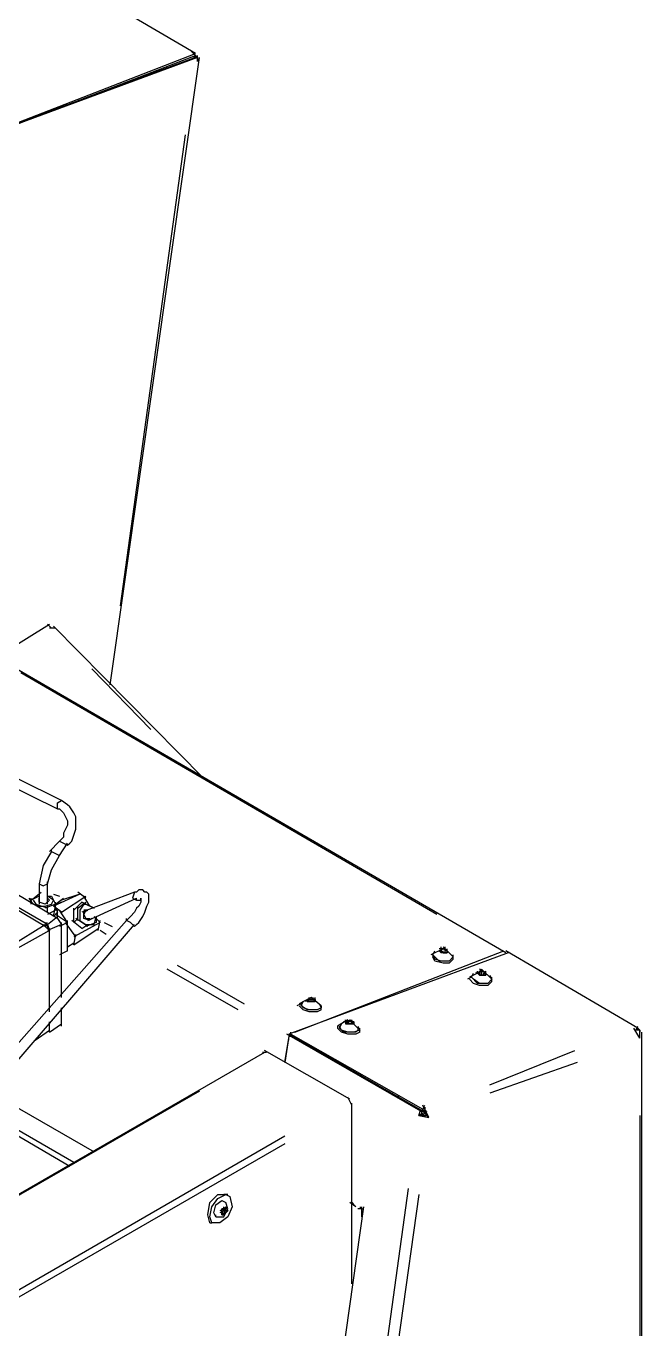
# Model space of a CAD drawing. Header units: inches. Extents: x 144 to 9879, y -166 to 6992.
# Drawn here: x 9481 to 9845, y 2702 to 3471 of the extents above; entities that cross this region are included whole.
import ezdxf

# ---------------------------------------------------------------- set-up
doc = ezdxf.new("R2010")
doc.units = ezdxf.units.IN
doc.header["$MEASUREMENT"] = 0

msp = doc.modelspace()

# ---------------------------------------------------------------- linework, layer by layer
at = {"color": 7}
for points in [[(9581.1, 3454.59), (9425.39, 3545.62)], [(9581.1, 3452.2), (9470.91, 3411.47)], [(9472.1, 3411.47), (9581.1, 3453.39)], [(9582.3, 3452.2), (9472.1, 3411.47)], [(9473.3, 3412.67), (9581.1, 3454.59)], [(9530.79, 3082.09), (9583.5, 3452.2)], [(9581.1, 3453.39), (9578.7, 3455.79)], [(9579.9, 3454.59), (9582.3, 3452.2)], [(9582.3, 3452.2), (9579.9, 3452.2)], [(9581.1, 3452.2), (9581.1, 3453.39)], [(9581.1, 3453.39), (9581.1, 3452.2)], [(9582.3, 3452.2), (9582.3, 3453.39)], [(9582.3, 3449.8), (9582.3, 3453.39)], [(9582.3, 3452.2), (9582.3, 3449.8)], [(9500.85, 3422.25), (9500.85, 3423.45)], [(9536.78, 3128.8), (9575.11, 3406.68)], [(9466.11, 3100.05), (9494.86, 3118.02)], [(9496.06, 3115.62), (9493.66, 3118.02)], [(9498.45, 3115.62), (9494.86, 3115.62)], [(9585.89, 3026.99), (9497.26, 3116.82)], [(9764.36, 2923.98), (9439.76, 3112.03)], [(9502.05, 3013.81), (9347.54, 3090.47)], [(9554.75, 3055.74), (9520.01, 3091.67)], [(9343.94, 3085.68), (9499.65, 3009.02)], [(9723.63, 2946.74), (9478.09, 3089.27)], [(9499.65, 3009.02), (9499.65, 3012.62), (9502.05, 3013.81)], [(9505.64, 2987.46), (9506.84, 2988.66), (9508.04, 2989.86), (9509.23, 2993.45), (9510.43, 2997.05), (9510.43, 3004.23), (9509.23, 3006.63), (9506.84, 3010.22), (9505.64, 3011.42), (9502.05, 3013.81)], [(9499.65, 3009.02), (9499.65, 3010.22)], [(9499.65, 3009.02), (9500.85, 3009.02), (9502.05, 3007.83), (9503.24, 3006.63), (9504.44, 3004.23), (9505.64, 3001.84), (9505.64, 2999.44), (9504.44, 2997.05), (9503.24, 2994.65), (9503.24, 2992.25), (9500.85, 2989.86)], [(9500.85, 2989.86), (9494.86, 2983.87)], [(9500.85, 2989.86), (9503.24, 2988.66), (9505.64, 2987.46)], [(9496.06, 2983.87), (9491.27, 2975.49), (9488.87, 2964.71)], [(9496.06, 2983.87), (9496.06, 2985.07)], [(9496.06, 2983.87), (9498.45, 2982.67), (9500.85, 2981.47)], [(9500.85, 2981.47), (9505.64, 2988.66)], [(9499.65, 2944.34), (9446.95, 2975.49)], [(9493.66, 2964.71), (9496.06, 2973.09), (9500.85, 2981.47)], [(9493.66, 2940.75), (9439.76, 2971.89)], [(9493.66, 2940.75), (9439.76, 2971.89)], [(9492.47, 2939.55), (9439.76, 2970.69)], [(9492.47, 2939.55), (9439.76, 2970.69)], [(9484.08, 2955.12), (9490.07, 2959.91)], [(9488.87, 2964.71), (9491.27, 2963.51), (9493.66, 2964.71)], [(9488.87, 2964.71), (9488.87, 2953.93)], [(9493.66, 2953.93), (9493.66, 2965.9)], [(9516.42, 2956.32), (9511.63, 2959.91)], [(9545.17, 2959.91), (9514.02, 2947.94)], [(9545.17, 2959.91), (9543.97, 2956.32), (9546.36, 2955.12)], [(9545.17, 2939.55), (9546.36, 2940.75), (9547.56, 2941.95), (9549.96, 2945.54), (9551.16, 2947.94), (9552.35, 2951.53), (9553.55, 2953.93), (9553.55, 2958.72), (9552.35, 2959.91), (9551.16, 2959.91), (9549.96, 2961.11), (9547.56, 2961.11), (9546.36, 2959.91), (9545.17, 2959.91)], [(9485.28, 2952.73), (9482.88, 2956.32)], [(9488.87, 2957.52), (9484.08, 2955.12)], [(9484.08, 2952.73), (9484.08, 2956.32)], [(9485.28, 2955.12), (9487.67, 2951.53), (9492.47, 2951.53), (9496.06, 2952.73), (9497.26, 2955.12), (9493.66, 2957.52)], [(9493.66, 2950.33), (9486.48, 2952.73)], [(9494.86, 2955.12), (9492.47, 2952.73), (9488.87, 2953.93), (9488.87, 2956.32)], [(9488.87, 2955.12), (9488.87, 2953.93)], [(9488.87, 2953.93), (9488.87, 2952.73)], [(9498.45, 2952.73), (9492.47, 2950.33)], [(9493.66, 2957.52), (9496.06, 2957.52)], [(9493.66, 2952.73), (9493.66, 2956.32)], [(9493.66, 2956.32), (9494.86, 2955.12)], [(9493.66, 2947.94), (9493.66, 2951.53)], [(9496.06, 2957.52), (9498.45, 2952.73)], [(9497.26, 2958.72), (9500.85, 2957.52)], [(9512.83, 2958.72), (9497.26, 2951.53)], [(9502.05, 2947.94), (9497.26, 2951.53)], [(9497.26, 2945.54), (9498.45, 2951.53)], [(9498.45, 2952.73), (9503.24, 2956.32)], [(9498.45, 2949.13), (9498.45, 2953.93)], [(9502.05, 2953.93), (9499.65, 2952.73), (9502.05, 2953.93)], [(9512.83, 2958.72), (9502.05, 2955.12)], [(9502.05, 2947.94), (9516.42, 2957.52)], [(9509.23, 2949.13), (9514.02, 2953.93)], [(9509.23, 2949.13), (9511.63, 2951.53)], [(9511.63, 2950.33), (9516.42, 2953.93)], [(9511.63, 2943.15), (9511.63, 2951.53)], [(9515.22, 2952.73), (9512.83, 2949.13), (9512.83, 2943.15), (9516.42, 2940.75), (9521.21, 2940.75), (9522.41, 2945.54)], [(9521.21, 2950.33), (9514.02, 2953.93)], [(9514.02, 2952.73), (9516.42, 2952.73)], [(9518.82, 2951.53), (9515.22, 2957.52)], [(9516.42, 2952.73), (9521.21, 2950.33)], [(9517.62, 2943.15), (9546.36, 2956.32)], [(9546.36, 2955.12), (9548.76, 2955.12), (9548.76, 2956.32), (9548.76, 2953.93), (9547.56, 2951.53), (9546.36, 2950.33), (9545.17, 2947.94), (9542.77, 2945.54), (9540.38, 2943.15)], [(9546.36, 2955.12), (9546.36, 2956.32)], [(9498.45, 2949.13), (9493.66, 2946.74)], [(9493.66, 2940.75), (9499.65, 2945.54)], [(9499.65, 2947.94), (9497.26, 2945.54)], [(9498.45, 2950.33), (9499.65, 2947.94)], [(9505.64, 2941.95), (9498.45, 2946.74)], [(9499.65, 2944.34), (9499.65, 2949.13)], [(9499.65, 2944.34), (9502.05, 2940.75)], [(9505.64, 2941.95), (9500.85, 2949.13)], [(9509.23, 2941.95), (9509.23, 2950.33)], [(9509.23, 2941.95), (9511.63, 2944.34)], [(9517.62, 2939.55), (9510.43, 2944.34)], [(9516.42, 2949.13), (9515.22, 2946.74), (9516.42, 2944.34), (9518.82, 2944.34)], [(9517.62, 2949.13), (9515.22, 2949.13)], [(9518.82, 2943.15), (9515.22, 2944.34), (9515.22, 2947.94), (9517.62, 2949.13)], [(9520.01, 2944.34), (9517.62, 2943.15)], [(9524.8, 2941.95), (9521.21, 2945.54)], [(9522.41, 2945.54), (9522.41, 2941.95)], [(9540.38, 2943.15), (9540.38, 2944.34)], [(9451.74, 2915.6), (9492.47, 2940.75)], [(9494.86, 2937.16), (9451.74, 2913.2)], [(9540.38, 2943.15), (9457.73, 2849.72)], [(9463.72, 2846.13), (9545.17, 2940.75)], [(9494.86, 2937.16), (9491.27, 2940.75)], [(9492.47, 2939.55), (9493.66, 2941.95)], [(9494.86, 2937.16), (9492.47, 2941.95)], [(9492.47, 2939.55), (9494.86, 2937.16)], [(9493.66, 2940.75), (9494.86, 2937.16)], [(9502.05, 2940.75), (9493.66, 2937.16)], [(9494.86, 2890.44), (9494.86, 2938.35)], [(9494.86, 2889.25), (9494.86, 2938.35)], [(9494.86, 2937.16), (9494.86, 2938.35)], [(9494.86, 2889.25), (9494.86, 2938.35)], [(9494.86, 2890.44), (9494.86, 2938.35)], [(9505.64, 2941.95), (9500.85, 2939.55)], [(9502.05, 2897.63), (9502.05, 2941.95)], [(9510.43, 2933.56), (9504.44, 2941.95)], [(9505.64, 2925.18), (9505.64, 2943.15)], [(9514.02, 2938.35), (9508.04, 2943.15)], [(9524.8, 2941.95), (9509.23, 2933.56)], [(9509.23, 2928.77), (9523.61, 2938.35)], [(9514.02, 2938.35), (9517.62, 2940.75)], [(9522.41, 2941.95), (9516.42, 2939.55)], [(9523.61, 2937.16), (9524.8, 2943.15)], [(9528.4, 2934.76), (9524.8, 2937.16)], [(9527.2, 2941.95), (9531.99, 2939.55)], [(9545.17, 2939.55), (9542.77, 2941.95), (9540.38, 2943.15)], [(9505.64, 2927.57), (9509.23, 2929.97)], [(9509.23, 2928.77), (9510.43, 2934.76)], [(9505.64, 2925.18), (9500.85, 2922.78)], [(9765.56, 2923.98), (9636.2, 2876.07)], [(9639.79, 2877.27), (9763.16, 2925.18)], [(9727.23, 2926.38), (9720.04, 2922.78)], [(9733.22, 2921.59), (9730.82, 2919.19), (9724.83, 2919.19), (9721.24, 2922.78), (9722.44, 2925.18)], [(9733.22, 2921.59), (9730.82, 2919.19), (9726.03, 2919.19), (9722.44, 2920.39), (9721.24, 2922.78)], [(9721.24, 2922.78), (9721.24, 2921.59)], [(9733.22, 2920.39), (9730.82, 2917.99), (9727.23, 2917.99), (9722.44, 2919.19), (9721.24, 2921.59)], [(9728.42, 2926.38), (9724.83, 2926.38)], [(9728.42, 2926.38), (9724.83, 2926.38)], [(9724.83, 2925.18), (9727.23, 2926.38), (9729.62, 2925.18), (9729.62, 2923.98), (9726.03, 2923.98), (9724.83, 2925.18)], [(9726.03, 2923.98), (9726.03, 2927.57)], [(9726.03, 2926.38), (9726.03, 2927.57)], [(9726.03, 2923.98), (9726.03, 2927.57)], [(9726.03, 2925.18), (9726.03, 2926.38)], [(9726.03, 2926.38), (9726.03, 2925.18)], [(9726.03, 2926.38), (9726.03, 2925.18)], [(9726.03, 2925.18), (9726.03, 2923.98)], [(9726.03, 2925.18), (9727.23, 2923.98)], [(9729.62, 2925.18), (9727.23, 2927.57)], [(9733.22, 2921.59), (9727.23, 2927.57)], [(9727.23, 2923.98), (9727.23, 2925.18)], [(9727.23, 2923.98), (9728.42, 2923.98)], [(9727.23, 2923.98), (9729.62, 2923.98)], [(9728.42, 2923.98), (9728.42, 2927.57)], [(9728.42, 2926.38), (9728.42, 2927.57)], [(9728.42, 2923.98), (9728.42, 2927.57)], [(9729.62, 2925.18), (9728.42, 2925.18), (9728.42, 2926.38)], [(9728.42, 2923.98), (9728.42, 2925.18)], [(9728.42, 2923.98), (9728.42, 2925.18)], [(9729.62, 2925.18), (9729.62, 2926.38)], [(9729.62, 2923.98), (9729.62, 2926.38)], [(9729.62, 2923.98), (9729.62, 2925.18)], [(9729.62, 2923.98), (9729.62, 2925.18)], [(9732.02, 2922.78), (9733.22, 2921.59)], [(9733.22, 2921.59), (9733.22, 2922.78)], [(9733.22, 2920.39), (9733.22, 2922.78)], [(9842.21, 2879.66), (9764.36, 2925.18)], [(9606.25, 2890.44), (9564.33, 2914.4)], [(9570.32, 2916.8), (9609.85, 2894.04)], [(9749.98, 2913.2), (9742.8, 2909.61)], [(9749.98, 2913.2), (9746.39, 2912)], [(9747.59, 2912), (9747.59, 2913.2)], [(9749.98, 2913.2), (9748.79, 2913.2), (9748.79, 2912), (9747.59, 2912)], [(9747.59, 2912), (9749.98, 2913.2), (9752.38, 2912), (9752.38, 2910.81), (9748.79, 2910.81), (9747.59, 2912)], [(9752.38, 2912), (9748.79, 2914.4)], [(9752.38, 2912), (9748.79, 2914.4)], [(9749.98, 2910.81), (9749.98, 2914.4)], [(9749.98, 2913.2), (9749.98, 2914.4)], [(9749.98, 2910.81), (9749.98, 2914.4)], [(9755.97, 2908.41), (9749.98, 2914.4)], [(9751.18, 2910.81), (9752.38, 2913.2)], [(9751.18, 2910.81), (9752.38, 2913.2)], [(9752.38, 2912), (9752.38, 2913.2)], [(9752.38, 2910.81), (9752.38, 2913.2)], [(9744, 2909.61), (9741.6, 2908.41)], [(9755.97, 2907.21), (9753.58, 2904.82), (9748.79, 2904.82), (9745.19, 2906.02), (9742.8, 2908.41)], [(9755.97, 2908.41), (9753.58, 2906.02), (9747.59, 2906.02), (9744, 2909.61), (9745.19, 2912)], [(9755.97, 2908.41), (9753.58, 2906.02), (9748.79, 2906.02), (9745.19, 2908.41), (9744, 2909.61)], [(9747.59, 2912), (9748.79, 2912), (9748.79, 2910.81)], [(9747.59, 2912), (9748.79, 2910.81)], [(9748.79, 2910.81), (9748.79, 2912)], [(9748.79, 2910.81), (9751.18, 2910.81)], [(9749.98, 2910.81), (9749.98, 2912)], [(9749.98, 2910.81), (9749.98, 2912)], [(9751.18, 2910.81), (9751.18, 2912)], [(9751.18, 2910.81), (9752.38, 2910.81)], [(9752.38, 2910.81), (9752.38, 2912)], [(9752.38, 2910.81), (9752.38, 2912)], [(9752.38, 2910.81), (9752.38, 2912)], [(9754.78, 2910.81), (9755.97, 2908.41)], [(9755.97, 2908.41), (9755.97, 2909.61)], [(9755.97, 2907.21), (9755.97, 2909.61)], [(9649.37, 2897.63), (9642.19, 2894.04)], [(9646.98, 2896.43), (9649.37, 2897.63), (9651.77, 2896.43), (9651.77, 2895.24), (9648.17, 2895.24), (9646.98, 2896.43)], [(9648.17, 2895.24), (9648.17, 2897.63)], [(9648.17, 2896.43), (9648.17, 2897.63)], [(9648.17, 2895.24), (9648.17, 2897.63)], [(9655.36, 2892.84), (9649.37, 2897.63)], [(9650.57, 2895.24), (9650.57, 2897.63)], [(9650.57, 2896.43), (9650.57, 2897.63)], [(9650.57, 2895.24), (9650.57, 2897.63)], [(9651.77, 2896.43), (9651.77, 2897.63)], [(9651.77, 2895.24), (9651.77, 2897.63)], [(9502.05, 2880.86), (9502.05, 2891.64)], [(9643.38, 2894.04), (9640.99, 2892.84)], [(9655.36, 2890.44), (9652.97, 2889.25), (9648.17, 2889.25), (9644.58, 2890.44), (9642.19, 2892.84)], [(9655.36, 2891.64), (9652.97, 2890.44), (9646.98, 2890.44), (9643.38, 2892.84), (9644.58, 2895.24)], [(9655.36, 2891.64), (9652.97, 2890.44), (9648.17, 2890.44), (9644.58, 2891.64), (9643.38, 2894.04)], [(9648.17, 2896.43), (9645.78, 2895.24)], [(9646.98, 2895.24), (9646.98, 2896.43)], [(9648.17, 2896.43), (9648.17, 2896.43), (9646.98, 2895.24)], [(9650.57, 2896.43), (9646.98, 2896.43)], [(9650.57, 2896.43), (9646.98, 2896.43)], [(9646.98, 2895.24), (9648.17, 2895.24)], [(9646.98, 2895.24), (9649.37, 2895.24)], [(9649.37, 2895.24), (9649.37, 2896.43)], [(9651.77, 2896.43), (9649.37, 2896.43)], [(9649.37, 2895.24), (9650.57, 2895.24)], [(9649.37, 2895.24), (9651.77, 2895.24)], [(9650.57, 2895.24), (9650.57, 2896.43)], [(9650.57, 2895.24), (9650.57, 2896.43)], [(9651.77, 2896.43), (9650.57, 2896.43)], [(9651.77, 2895.24), (9651.77, 2896.43)], [(9651.77, 2895.24), (9651.77, 2896.43)], [(9654.16, 2894.04), (9655.36, 2891.64)], [(9655.36, 2892.84), (9655.36, 2891.64)], [(9655.36, 2890.44), (9655.36, 2892.84)], [(9494.86, 2877.27), (9494.86, 2883.26)], [(9494.86, 2877.27), (9494.86, 2883.26)], [(9494.86, 2877.27), (9494.86, 2883.26)], [(9494.86, 2877.27), (9494.86, 2883.26)], [(9670.93, 2884.46), (9664.94, 2880.86)], [(9672.13, 2883.26), (9668.54, 2883.26)], [(9669.73, 2883.26), (9669.73, 2884.46)], [(9669.73, 2883.26), (9672.13, 2884.46), (9674.53, 2883.26), (9674.53, 2882.06), (9670.93, 2882.06), (9669.73, 2883.26)], [(9672.13, 2883.26), (9669.73, 2883.26)], [(9669.73, 2883.26), (9669.73, 2882.06), (9670.93, 2882.06)], [(9669.73, 2883.26), (9670.93, 2882.06)], [(9670.93, 2882.06), (9672.13, 2884.46)], [(9670.93, 2882.06), (9672.13, 2884.46)], [(9670.93, 2882.06), (9670.93, 2883.26)], [(9670.93, 2882.06), (9670.93, 2883.26)], [(9673.33, 2883.26), (9670.93, 2883.26)], [(9673.33, 2883.26), (9670.93, 2883.26)], [(9672.13, 2883.26), (9672.13, 2884.46)], [(9674.53, 2882.06), (9672.13, 2884.46)], [(9676.92, 2879.66), (9672.13, 2884.46)], [(9673.33, 2882.06), (9673.33, 2884.46)], [(9673.33, 2883.26), (9673.33, 2884.46)], [(9673.33, 2882.06), (9673.33, 2884.46)], [(9673.33, 2882.06), (9673.33, 2883.26)], [(9674.53, 2882.06), (9674.53, 2883.26), (9673.33, 2883.26)], [(9674.53, 2882.06), (9674.53, 2883.26)], [(9486.48, 2872.48), (9494.86, 2878.47)], [(9494.86, 2877.27), (9502.05, 2882.06)], [(9494.86, 2877.27), (9494.86, 2878.47)], [(9636.2, 2874.87), (9633.8, 2859.3)], [(9714.05, 2830.56), (9635, 2876.07)], [(9715.25, 2830.56), (9636.2, 2876.07)], [(9636.2, 2874.87), (9637.39, 2874.87)], [(9637.39, 2874.87), (9637.39, 2877.27)], [(9637.39, 2876.07), (9637.39, 2874.87)], [(9637.39, 2876.07), (9715.25, 2831.75)], [(9637.39, 2874.87), (9715.25, 2830.56)], [(9664.94, 2880.86), (9664.94, 2879.66)], [(9678.12, 2877.27), (9675.72, 2876.07), (9670.93, 2876.07), (9667.34, 2877.27), (9664.94, 2879.66)], [(9678.12, 2878.47), (9674.53, 2877.27), (9668.54, 2877.27), (9666.14, 2879.66), (9667.34, 2882.06)], [(9676.92, 2878.47), (9675.72, 2877.27), (9670.93, 2877.27), (9667.34, 2878.47), (9666.14, 2880.86)], [(9670.93, 2882.06), (9672.13, 2882.06)], [(9670.93, 2882.06), (9673.33, 2882.06)], [(9673.33, 2882.06), (9674.53, 2882.06)], [(9673.33, 2882.06), (9674.53, 2882.06)], [(9676.92, 2880.86), (9678.12, 2878.47)], [(9676.92, 2879.66), (9676.92, 2878.47)], [(9678.12, 2877.27), (9678.12, 2879.66)], [(9843.41, 2873.68), (9839.82, 2879.66)], [(9841.01, 2878.47), (9842.21, 2880.86)], [(9843.41, 2878.47), (9841.01, 2878.47)], [(9842.21, 2878.47), (9842.21, 2879.66)], [(9842.21, 2878.47), (9842.21, 2879.66)], [(9842.21, 2879.66), (9843.41, 2878.47)], [(9842.21, 2878.47), (9842.21, 2879.66)], [(9842.21, 2879.66), (9842.21, 2878.47)], [(9843.41, 2873.68), (9843.41, 2878.47)], [(9843.41, 2877.27), (9843.41, 2878.47)], [(9843.41, 2878.47), (9843.41, 2877.27)], [(9844.61, 2303.54), (9844.61, 2877.27)], [(9633.8, 2859.3), (9636.2, 2873.68)], [(9636.2, 2872.48), (9636.2, 2873.68)], [(9621.82, 2865.29), (8654.03, 2307.13)], [(9623.02, 2865.29), (9620.63, 2865.29)], [(9672.13, 2837.74), (9621.82, 2866.49)], [(9662.55, 2860.5), (9662.55, 2861.7)], [(9754.78, 2846.13), (9805.08, 2866.49)], [(9806.28, 2859.3), (9754.78, 2841.34)], [(9583.5, 2842.53), (8693.56, 2329.89)], [(9446.95, 2836.54), (9509.23, 2800.61)], [(9458.93, 2842.53), (9521.21, 2806.6)], [(9673.33, 2834.15), (9670.93, 2838.94)], [(9697.28, 2840.14), (9697.28, 2841.34)], [(9700.88, 2838.94), (9700.88, 2840.14)], [(9443.36, 2835.35), (9506.84, 2798.22)], [(9673.33, 2728.75), (9673.33, 2835.35)], [(9712.85, 2828.16), (9714.05, 2831.75)], [(9717.64, 2830.56), (9712.85, 2828.16)], [(9714.05, 2828.16), (9715.25, 2831.75)], [(9714.05, 2830.56), (9715.25, 2830.56)], [(9717.64, 2829.36), (9714.05, 2828.16)], [(9718.84, 2826.96), (9715.25, 2834.15)], [(9715.25, 2831.75), (9716.45, 2834.15)], [(9717.64, 2828.16), (9715.25, 2831.75)], [(9715.25, 2831.75), (9715.25, 2830.56)], [(9715.25, 2830.56), (9716.45, 2830.56)], [(9716.45, 2832.95), (9716.45, 2830.56)], [(9712.85, 2828.16), (9718.84, 2826.96)], [(9712.85, 2828.16), (9714.05, 2828.16)], [(9714.05, 2828.16), (9717.64, 2828.16)], [(9717.64, 2828.16), (9718.84, 2826.96)], [(9843.41, 2828.16), (9843.41, 2347.86)], [(8745.06, 2302.34), (9633.8, 2816.18)], [(9633.8, 2811.39), (8743.86, 2298.75)], [(9674.53, 2551.48), (9706.86, 2785.04)], [(9589.48, 2764.68), (9588.29, 2769.47), (9589.48, 2776.66), (9594.27, 2781.45), (9599.07, 2781.45)], [(9590.68, 2764.68), (9589.48, 2768.27), (9590.68, 2774.26), (9594.27, 2779.05), (9599.07, 2781.45), (9601.46, 2780.25), (9602.66, 2774.26), (9600.26, 2768.27), (9595.47, 2764.68), (9590.68, 2764.68)], [(9593.08, 2768.27), (9591.88, 2770.67), (9593.08, 2775.46), (9596.67, 2777.85), (9599.07, 2776.66)], [(9593.08, 2768.27), (9597.87, 2768.27), (9600.26, 2773.06), (9599.07, 2776.66)], [(9600.26, 2781.45), (9597.87, 2781.45)], [(9675.72, 2774.26), (9672.13, 2776.66)], [(9673.33, 2776.66), (9674.53, 2775.46)], [(9712.85, 2781.45), (9680.51, 2550.28)], [(9593.08, 2768.27), (9593.08, 2769.47)], [(9597.87, 2773.06), (9595.47, 2771.87)], [(9597.87, 2771.87), (9595.47, 2770.67)], [(9599.07, 2774.26), (9600.26, 2771.87), (9597.87, 2769.47), (9596.67, 2769.47), (9597.87, 2773.06), (9599.07, 2774.26)], [(9596.67, 2771.87), (9596.67, 2773.06)], [(9599.07, 2773.06), (9596.67, 2773.06)], [(9596.67, 2770.67), (9596.67, 2771.87)], [(9596.67, 2771.87), (9596.67, 2769.47)], [(9596.67, 2769.47), (9596.67, 2770.67)], [(9596.67, 2770.67), (9597.87, 2769.47)], [(9596.67, 2770.67), (9597.87, 2769.47)], [(9596.67, 2770.67), (9596.67, 2769.47)], [(9596.67, 2769.47), (9597.87, 2769.47)], [(9596.67, 2769.47), (9597.87, 2769.47)], [(9597.87, 2773.06), (9597.87, 2774.26)], [(9597.87, 2771.87), (9597.87, 2773.06)], [(9597.87, 2773.06), (9597.87, 2771.87)], [(9597.87, 2769.47), (9599.07, 2773.06)], [(9599.07, 2773.06), (9597.87, 2773.06)], [(9597.87, 2769.47), (9599.07, 2773.06)], [(9597.87, 2771.87), (9599.07, 2771.87)], [(9597.87, 2771.87), (9599.07, 2771.87)], [(9597.87, 2769.47), (9597.87, 2770.67)], [(9599.07, 2773.06), (9599.07, 2774.26)], [(9599.07, 2771.87), (9599.07, 2774.26)], [(9599.07, 2771.87), (9599.07, 2773.06)], [(9599.07, 2771.87), (9599.07, 2773.06)], [(9644.58, 2520.34), (9680.51, 2774.26)], [(9679.32, 2773.06), (9676.92, 2773.06)], [(9678.12, 2774.26), (9679.32, 2773.06)], [(9679.32, 2768.27), (9679.32, 2774.26)], [(9679.32, 2773.06), (9679.32, 2774.26)], [(9679.32, 2773.06), (9680.51, 2773.06)], [(9589.48, 2764.68), (9590.68, 2764.68)]]:
    msp.add_lwpolyline(points, dxfattribs=at)

doc.saveas('drawing.dxf')
